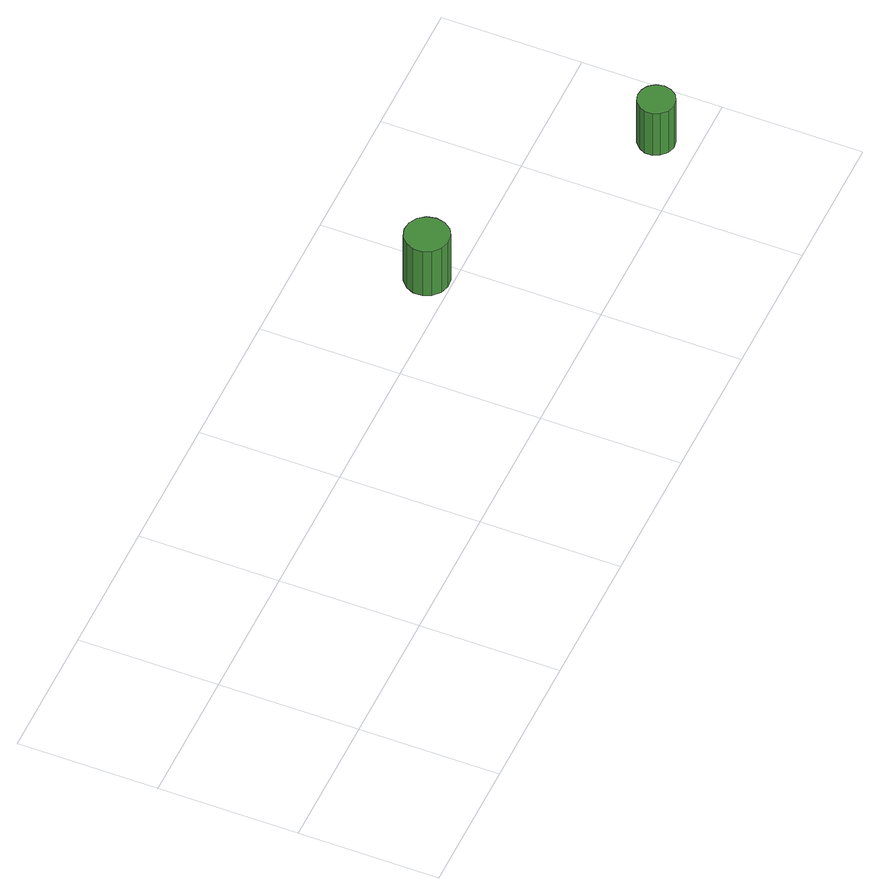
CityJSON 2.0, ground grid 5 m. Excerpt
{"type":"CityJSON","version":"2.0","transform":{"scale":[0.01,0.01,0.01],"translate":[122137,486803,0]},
"CityObjects":{
"tree1":{"type":"SolitaryVegetationObject","attributes":{"function":"something"}},
"tree2":{"type":"SolitaryVegetationObject","attributes":{"function":"something"},"geometry":[{"type":"MultiSurface","lod":"1","boundaries":[[[0,1,2,3,4,5,6,7,8,9,10,11,12,13,14]],[[15,16,17,18,19,20,21,22,23,24,25,26,27,28,29]],[[0,29,28,1]],[[1,28,27,2]],[[2,27,26,3]],[[3,26,25,4]],[[4,25,24,5]],[[5,24,23,6]],[[6,23,22,7]],[[7,22,21,8]],[[8,21,20,9]],[[9,20,19,10]],[[10,19,18,11]],[[11,18,17,12]],[[12,17,16,13]],[[13,16,15,14]],[[14,15,29,0]]]}]},
"tree3":{"type":"SolitaryVegetationObject","attributes":{"function":"something"},"geometry":[{"type":"MultiSurface","lod":"1","boundaries":[[[30,31,32,33,34,35,36,37,38,39,40,41,42,43,44]],[[45,46,47,48,49,50,51,52,53,54,55,56,57,58,59]],[[30,59,58,31]],[[31,58,57,32]],[[32,57,56,33]],[[33,56,55,34]],[[34,55,54,35]],[[35,54,53,36]],[[36,53,52,37]],[[37,52,51,38]],[[38,51,50,39]],[[39,50,49,40]],[[40,49,48,41]],[[41,48,47,42]],[[42,47,46,43]],[[43,46,45,44]],[[44,45,59,30]]]}]}
},
"vertices":[
[2003,588,251],[1996,620,251],[1977,646,251],[1948,663,251],[1916,666,251],[1885,656,251],[1860,634,251],[1847,604,251],[1847,571,251],[1860,542,251],[1885,520,251],[1916,510,251],[1948,513,251],[1977,529,251],[1996,556,251],[1996,556,39],[1977,529,39],[1948,513,39],[1916,510,39],[1885,520,39],[1860,542,39],[1847,571,39],[1847,604,39],[1860,634,39],[1885,656,39],[1916,666,39],[1948,663,39],[1977,646,39],[1996,620,39],[2003,588,39],
[2838,137,248],[2832,164,248],[2816,186,248],[2793,199,248],[2766,202,248],[2740,194,248],[2720,175,248],[2708,151,248],[2708,123,248],[2720,99,248],[2740,80,248],[2766,72,248],[2793,75,248],[2816,88,248],[2832,110,248],[2832,110,47],[2816,88,47],[2793,75,47],[2766,72,47],[2740,80,47],[2720,99,47],[2708,123,47],[2708,151,47],[2720,175,47],[2740,194,47],[2766,202,47],[2793,199,47],[2816,186,47],[2832,164,47],[2838,137,47]
]}
